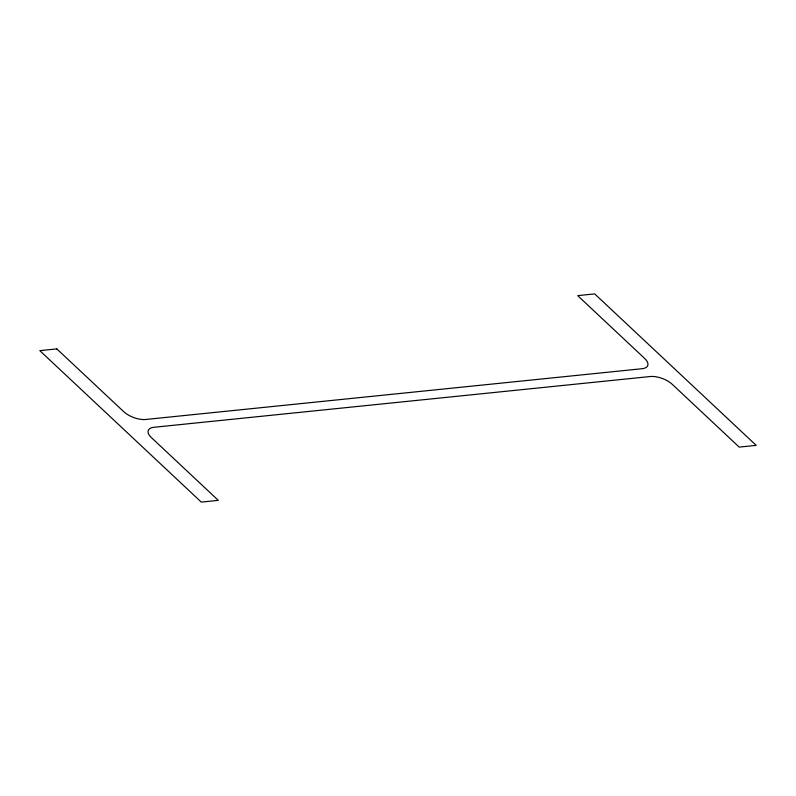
<?xml version="1.0" encoding="UTF-8"?>
<svg xmlns="http://www.w3.org/2000/svg" width="796" height="796" viewBox="0 0 796 796"><rect width="100%" height="100%" fill="white"/><g stroke="black" fill="none" stroke-linecap="round" stroke-linejoin="round"><path stroke-width="1.19" d="M56.805 348.897L39.8 350.638L201.308 502.107L218.313 500.366L151.389 437.601A16.507 7.492 21 0 1 153.996 427.273L650.302 376.518A16.507 7.492 21 0 1 672.272 384.339L739.195 447.103L756.2 445.362L594.692 293.893L577.687 295.634L644.611 358.399A16.507 7.492 21 0 1 642.004 368.727L145.698 419.482A16.507 7.492 21 0 1 123.728 411.661L56.805 348.897"/></g></svg>
